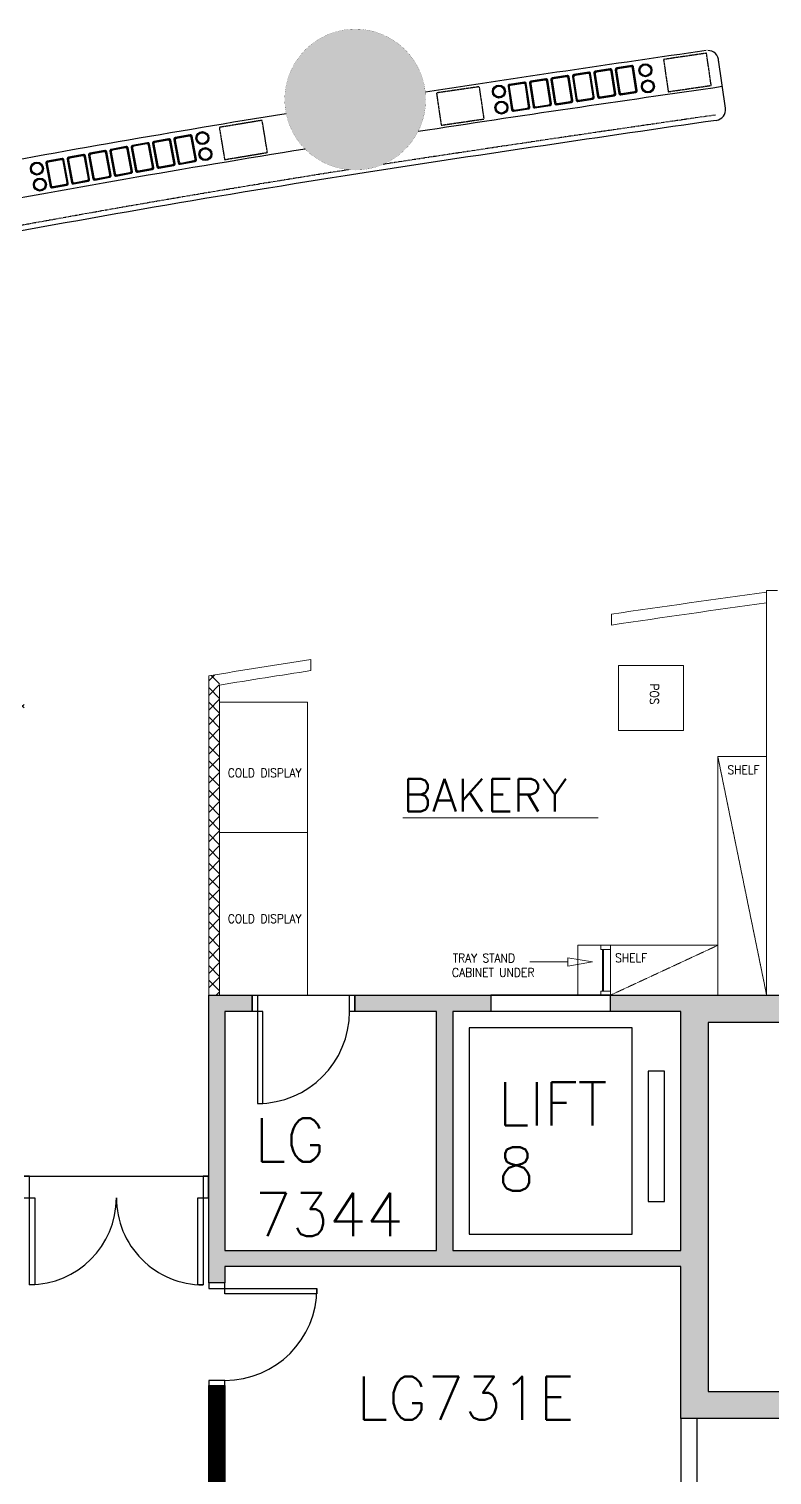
# Model space of a CAD drawing. Header units: millimetres. Extents: x -203861 to 22103, y -44552 to 100121.
# Drawn here: x -69006 to -62160, y 12130 to 25451 of the extents above; entities that cross this region are included whole.
import ezdxf

# ---------------------------------------------------------------- set-up
doc = ezdxf.new("R2010")
doc.units = ezdxf.units.MM
doc.linetypes.add('s2097a$0$CENTER', pattern=[2, 1.25, -0.25, 0.25, -0.25])
doc.linetypes.add('s2097a$0$HIDDEN', pattern=[0.375, 0.25, -0.125])
for name, color, linetype in [('s2097a$0$EQ', 3, 'Continuous'), ('s2097a$0$Hatch', 8, 'Continuous'), ('s2097a$0$ITEM', 2, 'Continuous'), ('s2097a$0$LG7$0$11', 7, 'Continuous'), ('s2097a$0$LG7$0$30', 7, 'Continuous'), ('s2097a$0$LG7$0$42', 7, 'Continuous'), ('s2097a$0$LP - Built-in Furn (Low) DN', 2, 'Continuous'), ('s2097a$0$LP - Door', 1, 'Continuous'), ('s2097a$0$ROOM-NO', 4, 'Continuous'), ('s2097a$0$s2118a$0$20', 7, 'Continuous'), ('s2097a$0$sanit-O-ht', 8, 'Continuous'), ('s2097a$0$solid', 8, 'Continuous'), ('s2097a$0$Structure', 2, 'Continuous')]:
    doc.layers.add(name, color=color, linetype=linetype)
doc.styles.add('s2097a$0$ROMANS', font='romans.shx', dxfattribs={"width": 0.8})
doc.styles.add('s2097a$0$STANDARD', font='SIMPLEX')
pattern_1 = [(45, (-1932086.31, -565739.11), (-67.351921, 67.351921), []), (135, (-1932086.31, -565739.11), (-67.351921, -67.351921), [])]

# ---------------------------------------------------------------- blocks, each defined once
blk = doc.blocks.new('s2097a$0$Relocated Door')
at = {"layer": 's2097a$0$LP - Door', "color": 1, "linetype": 'Continuous'}
for p, q in [((1863086, 580622), (1863036, 580622)), ((1863086, 580422), (1863086, 580622)), ((1864686, 580622), (1864686, 580422)), ((1864736, 580622), (1864686, 580622)), ((1863036, 580422), (1863086, 580422)), ((1863086, 580422), (1863136, 580422)), ((1863086, 579622), (1863086, 580422)), ((1863136, 580422), (1863136, 579622)), ((1864636, 580422), (1864686, 580422)), ((1864636, 579622), (1864636, 580422)), ((1864686, 580422), (1864736, 580422)), ((1864686, 580422), (1864686, 579622)), ((1863136, 579622), (1863086, 579622)), ((1864686, 579622), (1864636, 579622))]:
    blk.add_line(p, q, dxfattribs=at)
for centre, major_axis, start_param, end_param in [((1863086, 580422), (-669, 438), 2.150868, 3.721664), ((1864686, 580422), (799, 39), 3.09233, 4.663127)]:
    blk.add_ellipse(centre, major_axis=major_axis, ratio=1, start_param=start_param, end_param=end_param, dxfattribs=at)
blk = doc.blocks.new('s2097a')
h = blk.add_hatch()
h.set_pattern_fill('ANSI37', color=8, scale=30, style=0)
h.set_pattern_definition(pattern_1)
edge = h.paths.add_edge_path()
edge.add_line((-69049.9, 19154.5), (-69049.9, 19306.7))
edge.add_arc((-239587.7, 1008761.7), 1004193.9, 279.4781695, 279.7776788)
edge.add_arc((-239587.7, 1008761.7), 1004043.9, 279.4781695, 279.779171)
edge.add_line((-74250, 18424.5), (-74225.3, 18276.6))
h = blk.add_hatch()
h.set_pattern_fill('ANSI37', color=8, scale=30, style=0)
h.set_pattern_definition(pattern_1)
edge = h.paths.add_edge_path()
edge.add_arc((-25898.8, -238632.1), 261431.9, 99.100796, 99.122993)
edge.add_line((-67349.9, 19492.7), (-67349.9, 16550.1))
edge.add_line((-67349.9, 16550.1), (-67249.9, 16550.1))
edge.add_line((-67249.9, 16550.1), (-67249.9, 19508.7))
at = {"layer": 's2097a$0$Hatch'}
h = blk.add_hatch(color=256, dxfattribs=at)
edge = h.paths.add_edge_path()
edge.add_arc((-65999.9, 24800.1), 650, 0, 180)
edge.add_arc((-65999.9, 24800.1), 650, 180, 360)
blk.add_hatch(color=8, dxfattribs=at).paths.add_polyline_path([(-67349.9, 16550.1), (-66949.9, 16550.1), (-66949.9, 16400.1), (-67199.9, 16400.1), (-67199.9, 14200.1), (-65249.9, 14200.1), (-65249.9, 16400.1), (-66004.4, 16400.1), (-66004.4, 16550.1), (-64749.4, 16550.1), (-64749.4, 16400.1), (-65099.9, 16400.1), (-65099.9, 14200.1), (-62999.9, 14200.1), (-62999.9, 16400.1), (-63649.4, 16400.1), (-63649.4, 16550.1), (-56349.9, 16550.1), (-56349.9, 16300.1), (-62749.9, 16300.1), (-62749.9, 12900.1), (-56399.9, 12900.1), (-56399.9, 12650.1), (-62999.9, 12650.1), (-62999.9, 14050.1), (-67199.9, 14050.1), (-67199.9, 13900.1), (-67349.9, 13900.1)])
at = {"color": 7, "lineweight": 0}
for p, q in [((-62109.6, 20277.6), (-62209.6, 20277.6)), ((-62209.6, 20277.6), (-62209.6, 16550.1)), ((-63639.9, 19960.2), (-63639.9, 20060.4)), ((-66408.3, 19540.7), (-66408.3, 19642.2)), ((-67349.9, 16550.1), (-67349.9, 19492.7)), ((-67249.9, 19407.5), (-67249.9, 16550.1)), ((-64275.6, 16856.6), (-64391, 16856.6)), ((-64040.5, 16856.6), (-64275.6, 16856.6)), ((-67349.9, 16550.1), (-67199.9, 16550.1)), ((-63649.4, 16550.1), (-64749.4, 16550.1)), ((-62209.6, 16550.1), (-62109.6, 16550.1))]:
    blk.add_line(p, q, dxfattribs=at)
at = {"color": 7, "linetype": 'ByBlock', "lineweight": 0}
for p, q in [((-64040.5, 16894.1), (-63815.5, 16856.6)), ((-64040.5, 16894.1), (-64040.5, 16819.1)), ((-63815.5, 16856.6), (-64040.5, 16819.1))]:
    blk.add_line(p, q, dxfattribs=at)
at = {"color": 1}
for p, q in [((-67349.9, 16550.1), (-66949.9, 16550.1)), ((-66949.9, 16550.1), (-66949.9, 16400.1)), ((-66004.4, 16400.1), (-66004.4, 16550.1)), ((-66004.4, 16550.1), (-64749.4, 16550.1)), ((-64749.4, 16550.1), (-64749.4, 16400.1)), ((-63649.4, 16550.1), (-64749.4, 16550.1)), ((-63649.4, 16400.1), (-63649.4, 16550.1)), ((-63649.4, 16550.1), (-56349.9, 16550.1)), ((-66949.9, 16400.1), (-67199.9, 16400.1)), ((-65249.9, 16400.1), (-66004.4, 16400.1)), ((-64749.4, 16400.1), (-65099.9, 16400.1)), ((-63649.4, 16400.1), (-64749.4, 16400.1)), ((-62999.9, 16400.1), (-63649.4, 16400.1)), ((-56349.9, 16300.1), (-62749.9, 16300.1))]:
    blk.add_line(p, q, dxfattribs=at)
at = {"color": 8}
for p, q in [((-67349.9, 13900.1), (-67349.9, 16550.1)), ((-67199.9, 16400.1), (-67199.9, 14200.1)), ((-65249.9, 14200.1), (-65249.9, 16400.1)), ((-65099.9, 16400.1), (-65099.9, 14200.1)), ((-62999.9, 14200.1), (-62999.9, 16400.1)), ((-62749.9, 16300.1), (-62749.9, 12900.1)), ((-67199.9, 14200.1), (-65249.9, 14200.1)), ((-65099.9, 14200.1), (-62999.9, 14200.1)), ((-62999.9, 14050.1), (-67199.9, 14050.1)), ((-67199.9, 14050.1), (-67199.9, 13900.1)), ((-62999.9, 12650.1), (-62999.9, 14050.1)), ((-67199.9, 13900.1), (-67349.9, 13900.1)), ((-62749.9, 12900.1), (-56399.9, 12900.1)), ((-56399.9, 12650.1), (-62999.9, 12650.1))]:
    blk.add_line(p, q, dxfattribs=at)
at = {"color": 9}
blk.add_lwpolyline([(-69050.2, 14883.2), (-67349.9, 14883.2), (-67349.9, 16550.1), (-47249.9, 16550.1), (-47249.9, 6250.1), (-46799.9, 6250.1), (-46799.9, 6075.1), (-32149.9, 6075.1), (-32149.9, 7550.1), (-31849.9, 7550.1)], dxfattribs=at)
at = {"color": 7, "lineweight": 0}
for centre, radius, start, end in [((-28560.4, -221584.5), 244177.9, 97.920918, 98.259915), ((-25141.8, -243569.8), 266327.2, 98.000468, 98.311323), ((-25898.8, -238632.1), 261431.9, 98.914038, 99.122992), ((-21881.3, -264506.1), 287515.7, 98.909134, 99.078943)]:
    blk.add_arc(centre, radius, start, end, dxfattribs=at)
at = {"layer": 's2097a$0$EQ', "color": 7, "lineweight": 0}
for p, q in [((-62974.9, 19588.7), (-63574.9, 19588.7)), ((-63574.9, 19588.7), (-63574.9, 18988.7)), ((-62974.9, 18988.7), (-62974.9, 19588.7)), ((-67249.9, 19250.1), (-66439.9, 19250.1)), ((-67249.9, 18050.1), (-67249.9, 19250.1)), ((-66439.9, 19250.1), (-66439.9, 18050.1)), ((-63574.9, 18988.7), (-62974.9, 18988.7)), ((-62659.6, 18749.8), (-62209.6, 18749.8)), ((-62659.6, 16550.1), (-62659.6, 18749.8)), ((-62209.6, 18749.8), (-62209.6, 16550.1)), ((-65562.6, 18182.7), (-63762.6, 18182.7)), ((-66439.9, 18050.1), (-67249.9, 18050.1)), ((-66439.9, 18050.1), (-67249.9, 18050.1)), ((-67249.9, 18050.1), (-67249.9, 16550.1)), ((-66439.9, 16550.1), (-66439.9, 18050.1)), ((-63949.4, 17009.8), (-63949.4, 16550.1)), ((-63649.4, 17009.8), (-63949.4, 17009.8)), ((-63737.4, 16971.8), (-63737.4, 17009.8)), ((-63737.4, 17009.8), (-63649.4, 17009.8)), ((-63649.4, 16971.8), (-63737.4, 16971.8)), ((-63722.9, 16588.1), (-63722.9, 16971.8)), ((-63722.9, 16971.8), (-63713.9, 16971.8)), ((-63713.9, 16971.8), (-63713.9, 16588.1)), ((-62659.6, 17009.8), (-63649.4, 17009.8)), ((-63649.4, 17009.8), (-63649.4, 16550.1)), ((-63649.4, 17009.8), (-63649.4, 16971.8)), ((-63649.4, 16550.1), (-63649.4, 17009.8)), ((-62659.6, 16550.1), (-62659.6, 17009.8)), ((-67249.9, 16550.1), (-66439.9, 16550.1)), ((-63949.4, 16550.1), (-63649.4, 16550.1)), ((-63737.4, 16550.1), (-63737.4, 16588.1)), ((-63737.4, 16588.1), (-63649.4, 16588.1)), ((-63649.4, 16550.1), (-63737.4, 16550.1)), ((-63713.9, 16588.1), (-63722.9, 16588.1)), ((-63649.4, 16588.1), (-63649.4, 16550.1)), ((-63649.4, 16550.1), (-62659.6, 16550.1)), ((-62209.6, 16550.1), (-62659.6, 16550.1))]:
    blk.add_line(p, q, dxfattribs=at)
at = {"layer": 's2097a$0$EQ', "color": 7, "linetype": 's2097a$0$HIDDEN', "lineweight": 0}
for p, q in [((-62209.6, 16550.1), (-62659.6, 18749.8)), ((-62659.6, 17009.8), (-63649.4, 16550.1))]:
    blk.add_line(p, q, dxfattribs=at)
at = {"layer": 's2097a$0$LG7$0$11', "color": 8, "linetype": 'Continuous'}
blk.add_lwpolyline([(-62999.9, 11850.1), (-62849.9, 11850.1), (-62849.9, 12650.1), (-62999.9, 12650.1)], close=True, dxfattribs=at)
at = {"layer": 's2097a$0$LG7$0$30', "color": 14, "linetype": 'Continuous'}
blk.add_line((-67350.2, 14683.2), (-67350.2, 14883.2), dxfattribs=at)
at = {"layer": 's2097a$0$LG7$0$30', "color": 1, "linetype": 'Continuous'}
for points in [[(-66949.9, 16400.1), (-66949.9, 16550.1), (-66899.9, 16550.1), (-66899.9, 16400.1)], [(-66052.4, 16400.1), (-66052.4, 16550.1), (-66004.4, 16550.1), (-66004.4, 16400.1)], [(-66899.9, 16400.1), (-66899.9, 15554.1), (-66849.9, 15554.1), (-66849.9, 16400.1)], [(-67199.9, 13900.1), (-67349.9, 13900.1), (-67349.9, 13850.1), (-67199.9, 13850.1)], [(-67199.9, 13002.6), (-67349.9, 13002.6), (-67349.9, 12954.6), (-67199.9, 12954.6)], [(-67349.9, 12954.6), (-67199.9, 12954.6), (-67199.9, 11500.1), (-67349.9, 11500.1)]]:
    blk.add_lwpolyline(points, close=True, dxfattribs=at)
at = {"layer": 's2097a$0$LG7$0$30', "color": 8, "linetype": 'Continuous'}
blk.add_lwpolyline([(-67199.9, 13850.1), (-66353.9, 13850.1), (-66353.9, 13800.1), (-67199.9, 13800.1)], close=True, dxfattribs=at)
at = {"layer": 's2097a$0$LG7$0$30', "color": 1, "linetype": 'Continuous'}
blk.add_arc((-66899.9, 16400.1), 847.5, 270, 0, dxfattribs=at)
at = {"layer": 's2097a$0$LG7$0$30', "color": 8, "linetype": 'Continuous'}
blk.add_arc((-67199.9, 13850.1), 847.5, 270, 0, dxfattribs=at)
at = {"layer": 's2097a$0$LG7$0$42', "color": 8, "linetype": 'Continuous'}
blk.add_lwpolyline([(-63448.4, 16250.1), (-64950.4, 16250.1), (-64950.4, 14350.1), (-63448.4, 14350.1), (-63448.4, 16250.1)], dxfattribs=at)
blk.add_lwpolyline([(-63299.9, 14650.1), (-63149.9, 14650.1), (-63149.9, 15850.1), (-63299.9, 15850.1)], close=True, dxfattribs=at)
at = {"layer": 's2097a$0$LP - Built-in Furn (Low) DN', "color": 9, "linetype": 's2097a$0$HIDDEN'}
for points in [[(-63116.2, 24872.4), (-62720.4, 24930.2), (-62763.7, 25227), (-63159.6, 25169.2)], [(-65208, 24563.8), (-64812.2, 24621.5), (-64855.6, 24918.4), (-65251.4, 24860.6)], [(-67203.2, 24247.2), (-66808.6, 24312.6), (-66857.6, 24608.6), (-67252.2, 24543.2)]]:
    blk.add_lwpolyline(points, close=True, dxfattribs=at)
at = {"layer": 's2097a$0$LP - Built-in Furn (Low) DN', "color": 8}
for points in [[(-63948.6, 24783.3), (-63810.2, 24804.6, 0.4142136), (-63797.7, 24821.7), (-63831.1, 25039.1, 0.4142136), (-63848.2, 25051.7), (-63986.6, 25030.4, 0.4142136), (-63999.1, 25013.3), (-63965.7, 24795.8, 0.4142136)], [(-63750.9, 24813.7), (-63612.6, 24834.9, 0.4142136), (-63600, 24852), (-63633.4, 25069.5, 0.4142136), (-63650.5, 25082), (-63788.9, 25060.8, 0.4142136), (-63801.5, 25043.7), (-63768, 24826.2, 0.4142136)], [(-63742.6, 24825.1), (-63624, 24843.3, 0.4142136), (-63611.4, 24860.4), (-63641.8, 25058.1, 0.4142136), (-63658.9, 25070.6), (-63777.5, 25052.4, 0.4142136), (-63790.1, 25035.3), (-63759.7, 24837.6, 0.4142136)], [(-63553.3, 24844), (-63414.9, 24865.3, 0.4142136), (-63402.3, 24882.4), (-63435.7, 25099.9, 0.4142136), (-63452.9, 25112.4), (-63591.2, 25091.1, 0.4142136), (-63603.8, 25074), (-63570.4, 24856.6, 0.4142136)], [(-63544.9, 24855.4), (-63426.3, 24873.7, 0.4142136), (-63413.7, 24890.8), (-63444.1, 25088.5, 0.4142136), (-63461.2, 25101), (-63579.8, 25082.8, 0.4142136), (-63592.4, 25065.7), (-63562, 24868, 0.4142136)], [(-64541.7, 24692.2), (-64403.3, 24713.4, 0.4142136), (-64390.7, 24730.5), (-64424.1, 24948, 0.4142136), (-64441.2, 24960.5), (-64579.6, 24939.3, 0.4142136), (-64592.2, 24922.1), (-64558.8, 24704.7, 0.4142136)], [(-64533.3, 24703.6), (-64414.7, 24721.8, 0.4142136), (-64402.1, 24738.9), (-64432.5, 24936.6, 0.4142136), (-64449.6, 24949.1), (-64568.2, 24930.9, 0.4142136), (-64580.8, 24913.8), (-64550.4, 24716.1, 0.4142136)], [(-64344, 24722.5), (-64205.6, 24743.8, 0.4142136), (-64193.1, 24760.9), (-64226.5, 24978.3, 0.4142136), (-64243.6, 24990.9), (-64381.9, 24969.6, 0.4142136), (-64394.5, 24952.5), (-64361.1, 24735.1, 0.4142136)], [(-64335.6, 24733.9), (-64217, 24752.2, 0.4142136), (-64204.5, 24769.3), (-64234.8, 24966.9, 0.4142136), (-64251.9, 24979.5), (-64370.5, 24961.3, 0.4142136), (-64383.1, 24944.2), (-64352.7, 24746.5, 0.4142136)], [(-64146.3, 24752.9), (-64007.9, 24774.2, 0.4142136), (-63995.4, 24791.3), (-64028.8, 25008.7, 0.4142136), (-64045.9, 25021.3), (-64184.3, 25000, 0.4142136), (-64196.8, 24982.9), (-64163.4, 24765.5, 0.4142136)], [(-64137.9, 24764.3), (-64019.3, 24782.5, 0.4142136), (-64006.8, 24799.6), (-64037.2, 24997.3, 0.4142136), (-64054.3, 25009.9), (-64172.9, 24991.6, 0.4142136), (-64185.4, 24974.5), (-64155, 24776.9, 0.4142136)], [(-63940.2, 24794.7), (-63821.6, 24812.9, 0.4142136), (-63809.1, 24830), (-63839.5, 25027.7, 0.4142136), (-63856.6, 25040.2), (-63975.2, 25022, 0.4142136), (-63987.7, 25004.9), (-63957.4, 24807.2, 0.4142136)], [(-68006.1, 24131.4), (-67868.4, 24156.7, 0.4142136), (-67856.4, 24174.2), (-67896.2, 24390.6, 0.4142136), (-67913.7, 24402.6), (-68051.4, 24377.3, 0.4142136), (-68063.4, 24359.8), (-68023.6, 24143.4, 0.4142136)], [(-67998.1, 24143), (-67880.1, 24164.8, 0.4142136), (-67868, 24182.2), (-67904.2, 24378.9, 0.4142136), (-67921.7, 24391), (-68039.7, 24369.2, 0.4142136), (-68051.8, 24351.8), (-68015.6, 24155.1, 0.4142136)], [(-67809.4, 24167.6), (-67671.7, 24192.9, 0.4142136), (-67659.7, 24210.4), (-67699.5, 24426.8, 0.4142136), (-67717, 24438.8), (-67854.7, 24413.5, 0.4142136), (-67866.7, 24396), (-67826.9, 24179.6, 0.4142136)], [(-67801.4, 24179.2), (-67683.4, 24201, 0.4142136), (-67671.3, 24218.4), (-67707.6, 24415.1, 0.4142136), (-67725, 24427.2), (-67843, 24405.4, 0.4142136), (-67855.1, 24388), (-67818.9, 24191.3, 0.4142136)], [(-67612.7, 24203.8), (-67475, 24229.2, 0.4142136), (-67463, 24246.6), (-67502.8, 24463, 0.4142136), (-67520.3, 24475), (-67658, 24449.7, 0.4142136), (-67670, 24432.2), (-67630.2, 24215.8, 0.4142136)], [(-67604.7, 24215.5), (-67486.7, 24237.2, 0.4142136), (-67474.6, 24254.7), (-67510.9, 24451.3, 0.4142136), (-67528.3, 24463.4), (-67646.3, 24441.7, 0.4142136), (-67658.4, 24424.2), (-67622.2, 24227.5, 0.4142136)], [(-68792.9, 23986.5), (-68655.2, 24011.9, 0.4142136), (-68643.2, 24029.4), (-68683, 24245.7, 0.4142136), (-68700.5, 24257.8), (-68838.2, 24232.4, 0.4142136), (-68850.2, 24214.9), (-68810.4, 23998.6, 0.4142136)], [(-68784.9, 23998.2), (-68666.9, 24019.9, 0.4142136), (-68654.8, 24037.4), (-68691, 24234.1, 0.4142136), (-68708.5, 24246.1), (-68826.5, 24224.4, 0.4142136), (-68838.5, 24206.9), (-68802.3, 24010.2, 0.4142136)], [(-68596.2, 24022.8), (-68458.5, 24048.1, 0.4142136), (-68446.5, 24065.6), (-68486.3, 24281.9, 0.4142136), (-68503.8, 24294), (-68641.5, 24268.6, 0.4142136), (-68653.5, 24251.2), (-68613.7, 24034.8, 0.4142136)], [(-68588.2, 24034.4), (-68470.2, 24056.1, 0.4142136), (-68458.1, 24073.6), (-68494.3, 24270.3, 0.4142136), (-68511.8, 24282.3), (-68629.8, 24260.6, 0.4142136), (-68641.9, 24243.1), (-68605.6, 24046.4, 0.4142136)], [(-68399.5, 24059), (-68261.8, 24084.3, 0.4142136), (-68249.8, 24101.8), (-68289.6, 24318.1, 0.4142136), (-68307.1, 24330.2), (-68444.8, 24304.8, 0.4142136), (-68456.8, 24287.4), (-68417, 24071, 0.4142136)], [(-68391.5, 24070.6), (-68273.5, 24092.3, 0.4142136), (-68261.4, 24109.8), (-68297.6, 24306.5, 0.4142136), (-68315.1, 24318.5), (-68433.1, 24296.8, 0.4142136), (-68445.2, 24279.3), (-68408.9, 24082.6, 0.4142136)], [(-68202.8, 24095.2), (-68065.1, 24120.5, 0.4142136), (-68053.1, 24138), (-68092.9, 24354.4, 0.4142136), (-68110.4, 24366.4), (-68248.1, 24341, 0.4142136), (-68260.1, 24323.6), (-68220.3, 24107.2, 0.4142136)], [(-68194.8, 24106.8), (-68076.8, 24128.6, 0.4142136), (-68064.7, 24146), (-68100.9, 24342.7, 0.4142136), (-68118.4, 24354.7), (-68236.4, 24333, 0.4142136), (-68248.5, 24315.6), (-68212.3, 24118.9, 0.4142136)]]:
    blk.add_lwpolyline(points, format="xyb", close=True, dxfattribs=at)
at = {"layer": 's2097a$0$LP - Built-in Furn (Low) DN', "color": 8, "linetype": 's2097a$0$HIDDEN'}
for points in [[(-63949.4, 24788.2), (-63811, 24809.5, 0.4142136), (-63802.6, 24820.9), (-63836, 25038.3, 0.4142136), (-63847.5, 25046.7), (-63985.8, 25025.4, 0.4142136), (-63994.2, 25014), (-63960.8, 24796.6, 0.4142136)], [(-63751.7, 24818.6), (-63613.3, 24839.9, 0.4142136), (-63605, 24851.3), (-63638.4, 25068.7, 0.4142136), (-63649.8, 25077.1), (-63788.1, 25055.8, 0.4142136), (-63796.5, 25044.4), (-63763.1, 24827, 0.4142136)], [(-63554, 24849), (-63415.6, 24870.2, 0.4142136), (-63407.3, 24881.7), (-63440.7, 25099.1, 0.4142136), (-63452.1, 25107.5), (-63590.5, 25086.2, 0.4142136), (-63598.8, 25074.8), (-63565.4, 24857.3, 0.4142136)], [(-64542.4, 24697.1), (-64404, 24718.4, 0.4142136), (-64395.7, 24729.8), (-64429.1, 24947.2, 0.4142136), (-64440.5, 24955.6), (-64578.9, 24934.3, 0.4142136), (-64587.2, 24922.9), (-64553.8, 24705.5, 0.4142136)], [(-64344.7, 24727.5), (-64206.4, 24748.7, 0.4142136), (-64198, 24760.1), (-64231.4, 24977.6, 0.4142136), (-64242.8, 24986), (-64381.2, 24964.7, 0.4142136), (-64389.6, 24953.3), (-64356.1, 24735.8, 0.4142136)], [(-64147.1, 24757.9), (-64008.7, 24779.1, 0.4142136), (-64000.3, 24790.5), (-64033.7, 25008, 0.4142136), (-64045.1, 25016.3), (-64183.5, 24995.1, 0.4142136), (-64191.9, 24983.7), (-64158.5, 24766.2, 0.4142136)], [(-68007, 24136.3), (-67869.3, 24161.7, 0.4142136), (-67861.3, 24173.3), (-67901.1, 24389.7, 0.4142136), (-67912.8, 24397.7), (-68050.5, 24372.3, 0.4142136), (-68058.5, 24360.7), (-68018.7, 24144.3, 0.4142136)], [(-67810.3, 24172.5), (-67672.6, 24197.9, 0.4142136), (-67664.6, 24209.5), (-67704.4, 24425.9, 0.4142136), (-67716.1, 24433.9), (-67853.8, 24408.6, 0.4142136), (-67861.8, 24396.9), (-67822, 24180.5, 0.4142136)], [(-67613.6, 24208.7), (-67475.9, 24234.1, 0.4142136), (-67467.9, 24245.7), (-67507.8, 24462.1, 0.4142136), (-67519.4, 24470.1), (-67657.1, 24444.8, 0.4142136), (-67665.1, 24433.1), (-67625.3, 24216.8, 0.4142136)], [(-68793.8, 23991.5), (-68656.1, 24016.8, 0.4142136), (-68648.1, 24028.5), (-68687.9, 24244.8, 0.4142136), (-68699.6, 24252.8), (-68837.3, 24227.5, 0.4142136), (-68845.3, 24215.8), (-68805.4, 23999.5, 0.4142136)], [(-68597.1, 24027.7), (-68459.4, 24053, 0.4142136), (-68451.4, 24064.7), (-68491.2, 24281, 0.4142136), (-68502.9, 24289.1), (-68640.6, 24263.7, 0.4142136), (-68648.6, 24252.1), (-68608.7, 24035.7, 0.4142136)], [(-68400.4, 24063.9), (-68262.7, 24089.2, 0.4142136), (-68254.7, 24100.9), (-68294.5, 24317.2, 0.4142136), (-68306.2, 24325.3), (-68443.9, 24299.9, 0.4142136), (-68451.9, 24288.3), (-68412.1, 24071.9, 0.4142136)], [(-68203.7, 24100.1), (-68066, 24125.4, 0.4142136), (-68058, 24137.1), (-68097.8, 24353.5, 0.4142136), (-68109.5, 24361.5), (-68247.2, 24336.1, 0.4142136), (-68255.2, 24324.5), (-68215.4, 24108.1, 0.4142136)]]:
    blk.add_lwpolyline(points, format="xyb", close=True, dxfattribs=at)
at = {"layer": 's2097a$0$LP - Built-in Furn (Low) DN', "color": 1}
blk.add_lwpolyline([(-62589.6, 24720.9), (-62653.4, 25166.3)], dxfattribs=at)
at = {"layer": 's2097a$0$LP - Built-in Furn (Low) DN', "color": 8}
for centre, radius in [((-63326.7, 25069.5), 60), ((-63326.7, 25069.5), 50), ((-64675.8, 24873.9), 60), ((-64675.8, 24873.9), 50), ((-63303.9, 24921.2), 60), ((-63303.9, 24921.2), 50), ((-64653, 24725.6), 60), ((-64653, 24725.6), 50), ((-67408, 24444.9), 60), ((-67408, 24444.9), 50), ((-67380.8, 24297.3), 60), ((-67380.8, 24297.3), 50), ((-68932.4, 24164.2), 60), ((-68932.4, 24164.2), 50), ((-68905.2, 24016.7), 60), ((-68905.2, 24016.7), 50)]:
    blk.add_circle(centre, radius, dxfattribs=at)
at = {"layer": 's2097a$0$LP - Built-in Furn (Low) DN', "color": 8, "linetype": 's2097a$0$HIDDEN'}
for centre in [(-63326.7, 25069.5), (-64675.8, 24873.9), (-63303.9, 24921.2), (-64653, 24725.6), (-67408, 24444.9), (-67380.8, 24297.3), (-68932.4, 24164.2), (-68905.2, 24016.7)]:
    blk.add_circle(centre, 55, dxfattribs=at)
at = {"layer": 's2097a$0$LP - Built-in Furn (Low) DN', "color": 1}
for centre, radius, start, end in [((-15992.3, -300722.1), 329312, 98.165693, 98.620678), ((-62752.4, 25152.1), 100, 0, 90), ((-15992.3, -300722.1), 328962, 98.148289, 98.641727), ((-47087.1, -96599.6), 122834.6, 99.157742, 100.622171), ((-62688.6, 24706.7), 100, 278.16572, 8.14829), ((-15992.3, -300722.1), 328662, 98.165717, 98.726895), ((-47087.1, -96599.6), 122484.6, 99.101397, 100.668854), ((-47087.1, -96599.6), 122184.6, 98.837423, 100.622)]:
    blk.add_arc(centre, radius, start, end, dxfattribs=at)
at = {"layer": 's2097a$0$LP - Built-in Furn (Low) DN', "color": 1, "linetype": 's2097a$0$CENTER', "ltscale": 20}
for centre, radius, start, end in [((-15992.3, -300722.1), 328712, 98.165717, 98.7051), ((-47087.1, -96599.6), 122234.6, 98.930764, 100.622)]:
    blk.add_arc(centre, radius, start, end, dxfattribs=at)
at = {"layer": 's2097a$0$sanit-O-ht', "color": 7, "lineweight": 0}
blk.add_line((-65249.9, 16550.1), (-64749.4, 16550.1), dxfattribs=at)
at = {"layer": 's2097a$0$solid', "linetype": 'Continuous', "const_width": 150}
blk.add_lwpolyline([(-67274.7, 12954.6), (-67274.7, 5650.1)], dxfattribs=at)
at = {"layer": 's2097a$0$Structure', "linetype": 'Continuous', "const_width": 1}
blk.add_lwpolyline([(-65349.9, 24800.1, 1), (-66649.9, 24800.1, 1)], format="xyb", close=True, dxfattribs=at)
at = {"layer": 's2097a$0$s2118a$0$20', "color": 8}
blk.add_blockref('s2097a$0$Relocated Door', (-1932086.3, -565739.1), dxfattribs=at)
at = {"color": 7, "lineweight": 0, "style": 's2097a$0$STANDARD'}
blk.add_text('BAKERY', height=300, dxfattribs=at).set_placement((-65562.6, 18242.7))
at = {"layer": 's2097a$0$ITEM', "color": 7, "lineweight": 0, "style": 's2097a$0$ROMANS', "width": 0.9}
blk.add_text('POS', height=80, rotation=270, dxfattribs=at).set_placement((-63284.1, 19422.1))
for s, p in [('SHELF', (-62571.2, 18586.4)), ('COLD DISPLAY', (-67173.4, 18557.7)), ('COLD DISPLAY', (-67173.4, 17215.2)), ('TRAY STAND', (-65101.7, 16852.9)), ('SHELF', (-63606.7, 16853.9)), ('CABINET UNDER', (-65108.6, 16719.5))]:
    blk.add_text(s, height=80, dxfattribs=at).set_placement(p)
at = {"layer": 's2097a$0$ROOM-NO', "style": 's2097a$0$STANDARD'}
for s, p in [('LIFT', (-64687.5, 15349.9)), ('LG', (-66928.5, 15017)), ('8', (-64687.5, 14749.4)), ('7344', (-66928.5, 14331.3)), ('LG731E', (-65988.7, 12639.8))]:
    blk.add_text(s, height=400, dxfattribs=at).set_placement(p)

msp = doc.modelspace()

# ---------------------------------------------------------------- block references
msp.add_blockref('s2097a', (0, 0))

doc.saveas('drawing.dxf')
